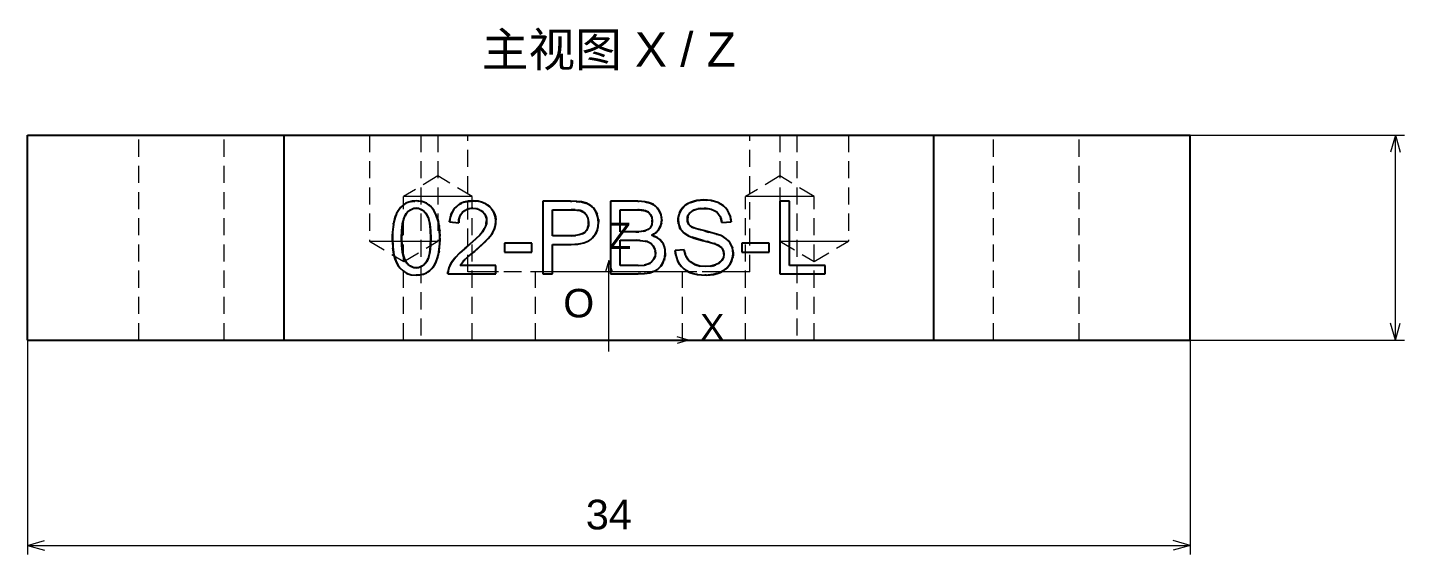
# Paper-space layout '01_三视图' of a CAD drawing. Header units: millimetres. Extents: x 8 to 452, y 8 to 289.
# Drawn here: x 110 to 230.8, y 162.2 to 208.4 of the extents above; entities that cross this region are included whole.
import ezdxf
from ezdxf.enums import TextEntityAlignment as Align

# ---------------------------------------------------------------- set-up
doc = ezdxf.new("R2010")
doc.units = ezdxf.units.MM
doc.linetypes.add('WP_HIDDEN', pattern=[2.3, 1.5, -0.8])
for name, color, linetype, lineweight in [('ANNOTATIONS', 7, 'CONTINUOUS', 18), ('HIDDEN', 7, 'WP_HIDDEN', 13), ('VISIBLE', 7, 'CONTINUOUS', 25)]:
    doc.layers.add(name, color=color, linetype=linetype, lineweight=lineweight)
doc.styles.add('CJK', font='Arial Unicode.ttf')

psp = doc.layouts.new('01_三视图')

# ---------------------------------------------------------------- linework, layer by layer
at = {"layer": 'ANNOTATIONS'}
for p, q in [((212, 199), (230.8, 199)), ((230, 199), (229.58, 197.5)), ((230, 181), (230, 199)), ((230, 199), (230.42, 197.5)), ((161, 188), (160.72, 187)), ((161, 181), (161, 188)), ((161, 188), (161.28, 187)), ((230, 181), (229.58, 182.5)), ((230, 181), (230.42, 182.5)), ((161, 180), (161, 182)), ((168, 181), (167, 181.28)), ((110, 181), (110, 162.2)), ((160, 181), (162, 181)), ((161, 181), (168, 181)), ((168, 181), (167, 180.72)), ((212, 181), (212, 162.2)), ((212, 181), (230.8, 181)), ((110, 163), (111.5, 163.42)), ((212, 163), (210.5, 163.42)), ((110, 163), (212, 163)), ((110, 163), (111.5, 162.58)), ((212, 163), (210.5, 162.58))]:
    psp.add_line(p, q, dxfattribs=at)
at = {"layer": 'HIDDEN'}
for points in [[(127.25, 199), (127.16, 199), (126.88, 199), (126.43, 199), (125.84, 199), (125.13, 199), (124.33, 199), (123.5, 199), (122.67, 199), (121.87, 199), (121.16, 199), (120.57, 199), (120.12, 199), (119.84, 199), (119.75, 199)], [(119.75, 181), (119.75, 199)], [(127.25, 181), (127.25, 199)], [(132.5, 199), (144.5, 199)], [(139.99, 199), (140.06, 199), (140.28, 199), (140.64, 199), (141.12, 199), (141.69, 199), (142.33, 199), (143, 199), (143.67, 199), (144.31, 199), (144.88, 199), (145.36, 199), (145.72, 199), (145.94, 199), (146.01, 199)], [(139.99, 199), (139.99, 189.7)], [(144.5, 199), (177.5, 199)], [(144.5, 199), (144.5, 181)], [(146.01, 199), (146.01, 189.7)], [(173.38, 199), (173.06, 199), (172.15, 199), (170.68, 199), (168.72, 199), (166.37, 199), (163.75, 199), (161, 199), (158.25, 199), (155.63, 199), (153.28, 199), (151.32, 199), (149.85, 199), (148.94, 199), (148.62, 199)], [(148.62, 187), (148.62, 199)], [(173.38, 187), (173.38, 199)], [(175.99, 199), (176.06, 199), (176.28, 199), (176.64, 199), (177.12, 199), (177.69, 199), (178.33, 199), (179, 199), (179.67, 199), (180.31, 199), (180.88, 199), (181.36, 199), (181.72, 199), (181.94, 199), (182.01, 199)], [(175.99, 199), (175.99, 189.7)], [(177.5, 199), (189.5, 199)], [(177.5, 199), (177.5, 181)], [(182.01, 199), (182.01, 189.7)], [(202.25, 199), (202.16, 199), (201.88, 199), (201.43, 199), (200.84, 199), (200.13, 199), (199.33, 199), (198.5, 199), (197.67, 199), (196.87, 199), (196.16, 199), (195.57, 199), (195.12, 199), (194.84, 199), (194.75, 199)], [(194.75, 181), (194.75, 199)], [(202.25, 181), (202.25, 199)], [(146, 195.41), (142.99, 193.6)], [(149.01, 193.6), (146, 195.41)], [(176, 195.41), (172.99, 193.6)], [(179.01, 193.6), (176, 195.41)], [(149.01, 193.6), (148.94, 193.6), (148.72, 193.6), (148.36, 193.6), (147.88, 193.6), (147.31, 193.6), (146.67, 193.6), (146, 193.6), (145.33, 193.6), (144.69, 193.6), (144.12, 193.6), (143.64, 193.6), (143.28, 193.6), (143.06, 193.6), (142.99, 193.6)], [(142.99, 181), (142.99, 193.6)], [(149.01, 181), (149.01, 193.6)], [(169.56, 193.29), (169.96, 193.25)], [(179.01, 193.6), (178.94, 193.6), (178.72, 193.6), (178.36, 193.6), (177.88, 193.6), (177.31, 193.6), (176.67, 193.6), (176, 193.6), (175.33, 193.6), (174.69, 193.6), (174.12, 193.6), (173.64, 193.6), (173.28, 193.6), (173.06, 193.6), (172.99, 193.6)], [(172.99, 181), (172.99, 193.6)], [(179.01, 181), (179.01, 193.6)], [(142.29, 191.9), (142.52, 192.36)], [(142.53, 192.38), (142.72, 192.63), (142.94, 192.84)], [(142.94, 192.84), (143.28, 193.05), (143.67, 193.18)], [(143.85, 192.54), (143.55, 192.43), (143.3, 192.21)], [(143.83, 193.2), (143.89, 193.21)], [(143.98, 193.21), (144.1, 193.22)], [(144.1, 193.22), (144.24, 193.21)], [(144.26, 193.21), (144.34, 193.2)], [(144.93, 192.15), (144.65, 192.4), (144.49, 192.49), (144.33, 192.54)], [(144.34, 193.2), (144.69, 193.14), (145, 193.01)], [(145, 193.01), (145.2, 192.89)], [(145.24, 192.85), (145.46, 192.65)], [(145.64, 192.41), (145.88, 191.94)], [(147.25, 192.22), (147.43, 192.52)], [(148.17, 192.23), (148.01, 192.02), (147.9, 191.78)], [(148.06, 193.01), (148.45, 193.15)], [(148.72, 192.53), (148.53, 192.47), (148.36, 192.38)], [(148.85, 193.21), (148.95, 193.21)], [(149.41, 192.53), (149.08, 192.57)], [(149.26, 193.21), (149.56, 193.18), (149.83, 193.12), (150.09, 193.02), (150.32, 192.89)], [(149.8, 192.36), (149.49, 192.51)], [(150.1, 192.07), (149.95, 192.25)], [(150.55, 192.71), (150.71, 192.53)], [(157.76, 193.19), (158.12, 193.18)], [(158.32, 192.41), (158.04, 192.43)], [(158.44, 193.15), (158.6, 193.13)], [(158.84, 192.2), (158.71, 192.29)], [(158.99, 193.03), (159.39, 192.83)], [(159.52, 192.73), (159.69, 192.55)], [(159.7, 192.53), (159.81, 192.37)], [(159.81, 192.37), (159.9, 192.22)], [(163.55, 192.43), (163.25, 192.44)], [(163.66, 192.43), (163.61, 192.43)], [(163.67, 193.19), (164.17, 193.15)], [(163.89, 192.41), (163.89, 192.41)], [(163.95, 192.4), (163.92, 192.41)], [(163.98, 192.4), (163.95, 192.4)], [(164.06, 192.39), (164.03, 192.39)], [(164.08, 192.38), (164.06, 192.39)], [(164.66, 192.02), (164.48, 192.22)], [(164.53, 193.06), (164.57, 193.05)], [(164.96, 192.86), (165.1, 192.75)], [(165.13, 192.72), (165.21, 192.64)], [(165.54, 192.11), (165.62, 191.8)], [(167.08, 191.73), (167.13, 191.96), (167.2, 192.18)], [(167.61, 192.75), (167.93, 192.98)], [(168, 193.02), (168.15, 193.08)], [(168.24, 192.27), (168.04, 192.07)], [(168.46, 192.41), (168.24, 192.27)], [(168.8, 192.51), (168.53, 192.44)], [(169.35, 192.56), (169.04, 192.54)], [(170.46, 192.25), (170.28, 192.37), (170.07, 192.46), (169.82, 192.52), (169.53, 192.55)], [(170.05, 193.23), (170.57, 193.07)], [(170.83, 191.7), (170.68, 192.01), (170.46, 192.25)], [(170.57, 193.07), (170.68, 193.02)], [(170.79, 192.96), (171.15, 192.7)], [(171.16, 192.7), (171.4, 192.4)], [(171.4, 192.4), (171.59, 192.03)], [(142.02, 190.3), (142.1, 191.18)], [(142.12, 191.26), (142.21, 191.66)], [(142.91, 191.23), (142.86, 190.8), (142.83, 190.32)], [(143.12, 191.92), (143.02, 191.66), (142.94, 191.36)], [(145.88, 191.94), (145.97, 191.7)], [(146.06, 191.34), (146.11, 191.06)], [(146.12, 190.97), (146.15, 190.71)], [(147.05, 191.57), (147.15, 192)], [(150.09, 190.79), (150.19, 191), (150.25, 191.2)], [(150.28, 191.46), (150.26, 191.7)], [(151.08, 191.45), (151.07, 191.18), (151.01, 190.92)], [(151.08, 191.57), (151.08, 191.45)], [(158.88, 190.46), (159.04, 190.65), (159.15, 190.88)], [(159.22, 191.42), (159.16, 191.73), (159.02, 192)], [(159.2, 191.07), (159.21, 191.16)], [(159.97, 192.05), (160.08, 191.59)], [(160.09, 191.35), (160.07, 190.99), (159.98, 190.65)], [(164.43, 190.7), (164.65, 190.9)], [(164.65, 190.9), (164.76, 191.12), (164.81, 191.39)], [(164.81, 191.52), (164.76, 191.81)], [(165.6, 191.22), (165.55, 191.05)], [(165.63, 191.4), (165.62, 191.29)], [(165.63, 191.76), (165.64, 191.56)], [(167.21, 190.89), (167.1, 191.22)], [(168.04, 192.07), (167.92, 191.83)], [(171.6, 192), (171.62, 191.94)], [(171.66, 191.81), (171.67, 191.76)], [(171.67, 191.76), (171.68, 191.73)], [(139.99, 189.7), (140.06, 189.7), (140.28, 189.7), (140.64, 189.7), (141.12, 189.7), (141.69, 189.7), (142.33, 189.7), (143, 189.7), (143.67, 189.7), (144.31, 189.7), (144.88, 189.7), (145.36, 189.7), (145.72, 189.7), (145.94, 189.7), (146.01, 189.7)], [(139.99, 189.7), (143, 187.89)], [(142.06, 189.07), (142.02, 189.7)], [(143, 187.89), (146.01, 189.7)], [(146.17, 189.67), (146.15, 189.2)], [(146.16, 190.59), (146.16, 190.56)], [(146.16, 190.56), (146.17, 190.3)], [(146.18, 190.12), (146.18, 189.96)], [(148.72, 189.35), (149.28, 189.84)], [(149.35, 189.91), (149.64, 190.19)], [(149.64, 190.19), (149.81, 190.39)], [(150.32, 189.82), (150.11, 189.6)], [(150.69, 190.26), (150.41, 189.91)], [(150.93, 190.69), (150.78, 190.41)], [(159.57, 189.97), (159.26, 189.72), (158.85, 189.54), (158.33, 189.44), (157.7, 189.4)], [(158.07, 190.17), (158.39, 190.23), (158.66, 190.32)], [(163.64, 190.51), (164.01, 190.55)], [(164.22, 189.69), (163.76, 189.75)], [(164.21, 190.6), (164.42, 190.7)], [(164.9, 190.29), (164.75, 190.2)], [(164.75, 190.2), (164.89, 190.16)], [(165.32, 190.65), (165.15, 190.47), (164.94, 190.31)], [(165.08, 190.08), (165.33, 189.93)], [(167.61, 190.39), (167.44, 190.56), (167.3, 190.75)], [(167.72, 190.31), (167.63, 190.38)], [(168.27, 190.03), (167.98, 190.15)], [(168.46, 190.85), (168.86, 190.71), (169.41, 190.58)], [(169.63, 189.65), (169.37, 189.72)], [(169.77, 190.49), (170.43, 190.31)], [(170.51, 190.29), (170.82, 190.17)], [(170.82, 190.17), (171.09, 190.03), (171.31, 189.87)], [(171.35, 189.84), (171.64, 189.52)], [(175.99, 189.7), (176.06, 189.7), (176.28, 189.7), (176.64, 189.7), (177.12, 189.7), (177.69, 189.7), (178.33, 189.7), (179, 189.7), (179.67, 189.7), (180.31, 189.7), (180.88, 189.7), (181.36, 189.7), (181.72, 189.7), (181.94, 189.7), (182.01, 189.7)], [(175.99, 189.7), (179, 187.89)], [(179, 187.89), (182.01, 189.7)], [(146.08, 188.65), (145.98, 188.26)], [(146.15, 189.2), (146.1, 188.79)], [(147.57, 188.3), (147.9, 188.64)], [(147.93, 188.66), (148.39, 189.08)], [(149.09, 188.7), (148.77, 188.43)], [(149.29, 188.87), (149.2, 188.79)], [(150.06, 189.55), (149.75, 189.27)], [(164.66, 189.52), (164.39, 189.65)], [(164.89, 189.28), (164.76, 189.43)], [(165.07, 188.78), (165.03, 188.99)], [(165.03, 188.31), (165.08, 188.6)], [(165.64, 189.63), (165.78, 189.41), (165.87, 189.18), (165.93, 188.93), (165.95, 188.66)], [(167.62, 188.93), (167.66, 188.7)], [(167.69, 188.58), (167.73, 188.46)], [(170.26, 189.47), (169.79, 189.61)], [(170.51, 189.37), (170.34, 189.44)], [(170.7, 189.26), (170.65, 189.3)], [(170.84, 189.15), (170.83, 189.17)], [(171.02, 188.9), (170.92, 189.07)], [(171.05, 188.25), (171.09, 188.54)], [(171.09, 188.66), (171.07, 188.74)], [(171.64, 189.52), (171.82, 189.17)], [(171.85, 189.07), (171.89, 188.87)], [(142.65, 187.36), (142.57, 187.46)], [(144.1, 186.7), (143.66, 186.74), (143.27, 186.87), (142.94, 187.07), (142.65, 187.36)], [(143.26, 187.77), (143.54, 187.51), (143.7, 187.43), (143.86, 187.37)], [(144.33, 187.37), (144.5, 187.43), (144.65, 187.51), (144.93, 187.77)], [(145.55, 187.37), (145.26, 187.08)], [(145.95, 188.14), (145.85, 187.89)], [(146.88, 187.01), (146.97, 187.35)], [(146.97, 187.35), (147.07, 187.58)], [(147.16, 187.75), (147.21, 187.83)], [(148.02, 187.65), (147.96, 187.56)], [(148.21, 187.9), (148.06, 187.71)], [(148.72, 188.38), (148.36, 188.05)], [(164.26, 187.62), (164.48, 187.69)], [(164.77, 187.87), (164.9, 188.04)], [(165.48, 187.4), (165.29, 187.23)], [(165.59, 187.53), (165.51, 187.44)], [(165.85, 188.03), (165.76, 187.83)], [(165.93, 188.38), (165.87, 188.08)], [(167.04, 187.95), (166.94, 188.19), (166.87, 188.45)], [(167.06, 187.92), (167.05, 187.93)], [(167.39, 187.44), (167.33, 187.5)], [(167.77, 187.12), (167.59, 187.25)], [(167.73, 188.45), (167.74, 188.43)], [(167.74, 188.42), (167.76, 188.37)], [(168.05, 187.95), (168.1, 187.91)], [(168.12, 187.89), (168.14, 187.87)], [(168.14, 187.87), (168.16, 187.86)], [(168.2, 187.83), (168.53, 187.65)], [(169.02, 187.5), (169.51, 187.46)], [(169.51, 187.46), (169.94, 187.49)], [(169.99, 187.5), (170.03, 187.51)], [(170.1, 187.52), (170.12, 187.53)], [(170.36, 187.6), (170.65, 187.75)], [(170.68, 187.77), (170.69, 187.78)], [(170.98, 188.1), (171.01, 188.17)], [(171.87, 188.26), (171.79, 187.98)], [(171.9, 188.41), (171.88, 188.3)], [(144.45, 186.73), (144.35, 186.71)], [(145.06, 186.94), (144.77, 186.81), (144.45, 186.73)], [(173.38, 187), (173.06, 187), (172.15, 187), (170.68, 187), (168.72, 187), (166.37, 187), (163.75, 187), (161, 187), (158.25, 187), (155.63, 187), (153.28, 187), (151.32, 187), (149.85, 187), (148.94, 187), (148.62, 187)], [(167.45, 187), (167.29, 187), (166.81, 187), (166.04, 187), (165.02, 187), (163.8, 187), (162.44, 187), (161, 187), (159.56, 187), (158.2, 187), (156.98, 187), (155.96, 187), (155.19, 187), (154.71, 187), (154.55, 187)], [(154.55, 181), (154.55, 187)], [(164.14, 186.84), (163.81, 186.81)], [(164.6, 186.92), (164.2, 186.84)], [(165.29, 187.23), (164.92, 187.02)], [(167.45, 181), (167.45, 187)], [(168.7, 186.77), (168.38, 186.85), (168.1, 186.95)], [(169.41, 186.7), (168.77, 186.76)], [(169.72, 186.7), (169.55, 186.7)], [(170.17, 186.76), (170.17, 186.76)], [(170.78, 186.95), (170.49, 186.84)], [(171.21, 187.21), (170.97, 187.05)], [(127.25, 181), (127.16, 181), (126.88, 181), (126.43, 181), (125.84, 181), (125.13, 181), (124.33, 181), (123.5, 181), (122.67, 181), (121.87, 181), (121.16, 181), (120.57, 181), (120.12, 181), (119.84, 181), (119.75, 181)], [(132.5, 181), (144.5, 181)], [(149.01, 181), (148.94, 181), (148.72, 181), (148.36, 181), (147.88, 181), (147.31, 181), (146.67, 181), (146, 181), (145.33, 181), (144.69, 181), (144.12, 181), (143.64, 181), (143.28, 181), (143.06, 181), (142.99, 181)], [(144.5, 181), (177.5, 181)], [(167.45, 181), (167.29, 181), (166.81, 181), (166.04, 181), (165.02, 181), (163.8, 181), (162.44, 181), (161, 181), (159.56, 181), (158.2, 181), (156.98, 181), (155.96, 181), (155.19, 181), (154.71, 181), (154.55, 181)], [(179.01, 181), (178.94, 181), (178.72, 181), (178.36, 181), (177.88, 181), (177.31, 181), (176.67, 181), (176, 181), (175.33, 181), (174.69, 181), (174.12, 181), (173.64, 181), (173.28, 181), (173.06, 181), (172.99, 181)], [(177.5, 181), (189.5, 181)], [(202.25, 181), (202.16, 181), (201.88, 181), (201.43, 181), (200.84, 181), (200.13, 181), (199.33, 181), (198.5, 181), (197.67, 181), (196.87, 181), (196.16, 181), (195.57, 181), (195.12, 181), (194.84, 181), (194.75, 181)]]:
    psp.add_lwpolyline(points, dxfattribs=at)
at = {"layer": 'VISIBLE'}
for points in [[(110, 199), (132.5, 199)], [(110, 181), (110, 199)], [(132.5, 199), (189.5, 199)], [(132.5, 181), (132.5, 199)], [(189.5, 199), (212, 199)], [(189.5, 181), (189.5, 199)], [(212, 181), (212, 199)], [(169.32, 193.3), (168.71, 193.25), (168.42, 193.18), (168.15, 193.08)], [(168.15, 193.08), (168.42, 193.18), (168.7, 193.25), (169.32, 193.3)], [(170.57, 193.07), (170.28, 193.17), (169.98, 193.24), (169.32, 193.3)], [(169.32, 193.3), (169.56, 193.29)], [(142.94, 192.84), (142.72, 192.63), (142.54, 192.39), (142.38, 192.1), (142.25, 191.78)], [(142.52, 192.36), (142.53, 192.38)], [(142.82, 189.96), (142.84, 190.61), (142.91, 191.2), (143.03, 191.71), (143.12, 191.93), (143.23, 192.11)], [(144.1, 193.22), (143.77, 193.19), (143.46, 193.12), (143.19, 193.01), (142.94, 192.84)], [(143.23, 192.11), (143.12, 191.92)], [(143.23, 192.11), (143.4, 192.31), (143.6, 192.45), (143.83, 192.54), (144.09, 192.57)], [(143.3, 192.21), (143.23, 192.11)], [(143.67, 193.18), (143.83, 193.2)], [(144.09, 192.57), (143.85, 192.54)], [(143.89, 193.21), (143.98, 193.21)], [(144.33, 192.54), (144.09, 192.57)], [(144.09, 192.57), (144.35, 192.54), (144.59, 192.44), (144.81, 192.28), (145.01, 192.05)], [(145, 193.01), (144.58, 193.17), (144.1, 193.22)], [(144.24, 193.21), (144.26, 193.21)], [(144.34, 193.2), (144.34, 193.2)], [(145.01, 192.05), (144.93, 192.15)], [(145.64, 192.41), (145.35, 192.76), (145, 193.01)], [(145.2, 192.89), (145.24, 192.85)], [(145.46, 192.65), (145.64, 192.41)], [(146.03, 191.46), (145.86, 191.98), (145.64, 192.41)], [(147.65, 192.74), (147.4, 192.48), (147.22, 192.16), (147.09, 191.79), (147.02, 191.37)], [(147.15, 192), (147.25, 192.22)], [(147.43, 192.52), (147.65, 192.74)], [(149.1, 193.22), (148.67, 193.19), (148.29, 193.1), (147.94, 192.95), (147.65, 192.74)], [(147.65, 192.74), (147.84, 192.89), (148.06, 193.01)], [(147.83, 191.29), (147.85, 191.57), (147.92, 191.82), (148.02, 192.04), (148.17, 192.23)], [(148.17, 192.23), (148.36, 192.38), (148.57, 192.48), (148.81, 192.55), (149.08, 192.57)], [(148.36, 192.38), (148.17, 192.23)], [(148.45, 193.15), (148.85, 193.21)], [(149.08, 192.57), (148.72, 192.53)], [(148.95, 193.21), (149.1, 193.22)], [(149.08, 192.57), (149.33, 192.55), (149.56, 192.49), (149.77, 192.39), (149.95, 192.25)], [(150.55, 192.71), (150.25, 192.93), (149.91, 193.09), (149.52, 193.19), (149.1, 193.22)], [(149.1, 193.22), (149.26, 193.21)], [(149.49, 192.51), (149.41, 192.53)], [(149.95, 192.25), (149.8, 192.36)], [(149.95, 192.25), (150.09, 192.08), (150.2, 191.89), (150.26, 191.69), (150.28, 191.46)], [(150.32, 192.89), (150.55, 192.71)], [(151.08, 191.45), (151.05, 191.8), (150.95, 192.14), (150.78, 192.44), (150.55, 192.71)], [(150.71, 192.53), (150.86, 192.32), (150.97, 192.08), (151.05, 191.83), (151.08, 191.57)], [(155.22, 193.19), (155.22, 186.81)], [(157.63, 193.19), (155.22, 193.19)], [(156.07, 190.16), (156.07, 192.44)], [(156.07, 192.44), (157.7, 192.44)], [(158.6, 193.13), (158.18, 193.18), (157.63, 193.19)], [(157.63, 193.19), (157.76, 193.19)], [(158.04, 192.43), (157.7, 192.44)], [(157.7, 192.44), (158.18, 192.42), (158.49, 192.38)], [(158.12, 193.18), (158.44, 193.15)], [(158.49, 192.38), (158.32, 192.41)], [(158.71, 192.29), (158.49, 192.38)], [(158.49, 192.38), (158.78, 192.24), (159.02, 192)], [(159.39, 192.83), (159.03, 193.02), (158.6, 193.13)], [(158.6, 193.13), (158.99, 193.03)], [(159.02, 192), (158.84, 192.2)], [(159.9, 192.22), (159.67, 192.57), (159.39, 192.83)], [(159.39, 192.83), (159.52, 192.73)], [(159.69, 192.55), (159.7, 192.53)], [(159.81, 192.37), (159.81, 192.37)], [(160.09, 191.35), (160.04, 191.8), (159.9, 192.22)], [(159.9, 192.22), (159.97, 192.05)], [(161.13, 193.19), (161.13, 186.81)], [(163.53, 193.19), (161.13, 193.19)], [(161.98, 190.51), (161.98, 192.44)], [(161.98, 192.44), (163.25, 192.44)], [(163.25, 192.44), (163.83, 192.42), (164.22, 192.35)], [(164.7, 193), (164.46, 193.08), (164.18, 193.14), (163.53, 193.19)], [(163.53, 193.19), (163.67, 193.19)], [(163.61, 192.43), (163.55, 192.43)], [(163.89, 192.41), (163.66, 192.43)], [(163.92, 192.41), (163.89, 192.41)], [(163.95, 192.4), (163.95, 192.4)], [(164.03, 192.39), (163.98, 192.4)], [(164.06, 192.39), (164.06, 192.39)], [(164.22, 192.35), (164.08, 192.38)], [(164.17, 193.15), (164.53, 193.06)], [(164.48, 192.22), (164.22, 192.35)], [(164.22, 192.35), (164.47, 192.22), (164.66, 192.02)], [(164.57, 193.05), (164.7, 193)], [(165.39, 192.4), (165.26, 192.59), (165.09, 192.75), (164.91, 192.89), (164.7, 193)], [(164.7, 193), (164.96, 192.86)], [(165.1, 192.75), (165.13, 192.72)], [(165.21, 192.64), (165.39, 192.4)], [(165.64, 191.56), (165.63, 191.78), (165.58, 191.99), (165.5, 192.2), (165.39, 192.4)], [(165.39, 192.4), (165.54, 192.11)], [(167.35, 192.44), (167.23, 192.23), (167.14, 192.01), (167.09, 191.78), (167.07, 191.54)], [(167.2, 192.18), (167.35, 192.44)], [(168.15, 193.08), (167.9, 192.96), (167.68, 192.82), (167.5, 192.64), (167.35, 192.44)], [(167.35, 192.44), (167.61, 192.75)], [(167.89, 191.6), (167.91, 191.79), (167.97, 191.97), (168.08, 192.13), (168.24, 192.27)], [(167.93, 192.98), (168, 193.02)], [(168.24, 192.27), (168.44, 192.4), (168.7, 192.49), (169.01, 192.54), (169.35, 192.56)], [(168.53, 192.44), (168.46, 192.41)], [(169.04, 192.54), (168.8, 192.51)], [(169.35, 192.56), (169.69, 192.54), (169.99, 192.48), (170.25, 192.38), (170.46, 192.25)], [(169.53, 192.55), (169.35, 192.56)], [(169.96, 193.25), (170.05, 193.23)], [(170.46, 192.25), (170.63, 192.07), (170.76, 191.86), (170.86, 191.61), (170.91, 191.33)], [(171.4, 192.4), (171.24, 192.61), (171.05, 192.79), (170.82, 192.94), (170.57, 193.07)], [(170.68, 193.02), (170.79, 192.96)], [(171.15, 192.7), (171.16, 192.7)], [(171.72, 191.39), (171.69, 191.67), (171.63, 191.92), (171.53, 192.17), (171.4, 192.4)], [(176, 193.19), (176, 186.81)], [(176.84, 193.19), (176, 193.19)], [(176.84, 187.56), (176.84, 193.19)], [(142.25, 191.78), (142.14, 191.39), (142.07, 190.95), (142.03, 190.47), (142.02, 189.96)], [(142.1, 191.18), (142.12, 191.26)], [(142.21, 191.66), (142.25, 191.78)], [(142.25, 191.78), (142.29, 191.9)], [(142.94, 191.36), (142.91, 191.23)], [(145.37, 189.96), (145.35, 190.68), (145.28, 191.27), (145.17, 191.73), (145.01, 192.05)], [(145.01, 192.05), (145.1, 191.88), (145.18, 191.68), (145.29, 191.19), (145.35, 190.6), (145.37, 189.96)], [(145.88, 191.94), (145.88, 191.94)], [(145.97, 191.7), (146.03, 191.46)], [(146.18, 189.96), (146.14, 190.79), (146.03, 191.46)], [(146.03, 191.46), (146.06, 191.34)], [(146.11, 191.06), (146.12, 190.97)], [(147.02, 191.37), (147.05, 191.57)], [(147.02, 191.37), (147.83, 191.29)], [(147.9, 191.78), (147.85, 191.55), (147.83, 191.29)], [(150.28, 191.46), (150.26, 191.23), (150.19, 191), (150.07, 190.76), (149.91, 190.52)], [(150.26, 191.7), (150.2, 191.89), (150.1, 192.07)], [(150.25, 191.2), (150.28, 191.46)], [(150.93, 190.69), (151.05, 191.07), (151.08, 191.45)], [(151.01, 190.92), (150.93, 190.69)], [(159.22, 191.32), (159.2, 191.06), (159.14, 190.83), (159.03, 190.63), (158.88, 190.46)], [(159.02, 192), (159.17, 191.69), (159.22, 191.32)], [(159.15, 190.88), (159.2, 191.07)], [(159.21, 191.16), (159.22, 191.32)], [(159.22, 191.32), (159.22, 191.42)], [(159.57, 189.97), (159.8, 190.27), (159.96, 190.6), (160.06, 190.96), (160.09, 191.35)], [(160.08, 191.59), (160.09, 191.35)], [(164.65, 190.9), (164.44, 190.71), (164.16, 190.58)], [(164.81, 191.46), (164.77, 191.15), (164.65, 190.9)], [(164.76, 191.81), (164.66, 192.02)], [(164.66, 192.02), (164.77, 191.76), (164.81, 191.46)], [(164.81, 191.46), (164.81, 191.52)], [(164.81, 191.39), (164.81, 191.46)], [(165.42, 190.79), (165.59, 191.16), (165.64, 191.56)], [(165.55, 191.05), (165.42, 190.79)], [(165.62, 191.29), (165.6, 191.22)], [(165.62, 191.8), (165.63, 191.76)], [(165.64, 191.56), (165.63, 191.4)], [(167.07, 191.54), (167.08, 191.73)], [(167.07, 191.54), (167.13, 191.12), (167.3, 190.75)], [(167.1, 191.22), (167.07, 191.54)], [(167.3, 190.75), (167.21, 190.89)], [(167.92, 191.83), (167.89, 191.6)], [(168.13, 191.03), (168.02, 191.15), (167.95, 191.28), (167.9, 191.43), (167.89, 191.6)], [(167.89, 191.6), (167.9, 191.43), (167.95, 191.28), (168.02, 191.15), (168.13, 191.03)], [(168.04, 192.07), (168.04, 192.07)], [(169.41, 190.58), (168.6, 190.8), (168.32, 190.91), (168.13, 191.03)], [(168.13, 191.03), (168.26, 190.94), (168.46, 190.85)], [(170.91, 191.33), (170.83, 191.7)], [(170.91, 191.33), (171.72, 191.39)], [(171.59, 192.03), (171.6, 192)], [(171.62, 191.94), (171.66, 191.81)], [(171.67, 191.76), (171.67, 191.76)], [(171.68, 191.73), (171.72, 191.39)], [(142.02, 189.96), (142.02, 190.3)], [(142.02, 189.96), (142.05, 189.2), (142.15, 188.5), (142.24, 188.17), (142.35, 187.87), (142.48, 187.6), (142.65, 187.36)], [(142.02, 189.7), (142.02, 189.96)], [(142.83, 190.32), (142.82, 189.96)], [(142.82, 189.96), (142.84, 189.24), (142.91, 188.65), (143.03, 188.19), (143.19, 187.86)], [(143.19, 187.86), (143.09, 188.03), (143.01, 188.23), (142.9, 188.73), (142.84, 189.31), (142.82, 189.96)], [(145.01, 187.87), (145.17, 188.19), (145.28, 188.65), (145.35, 189.24), (145.37, 189.96)], [(145.37, 189.96), (145.35, 189.31), (145.29, 188.73), (145.18, 188.24), (145.1, 188.03), (145.01, 187.87)], [(145.95, 188.14), (146.05, 188.53), (146.12, 188.97), (146.17, 189.44), (146.18, 189.96)], [(146.15, 190.71), (146.16, 190.59)], [(146.16, 190.56), (146.16, 190.56)], [(146.17, 190.3), (146.18, 190.12)], [(146.18, 189.96), (146.17, 189.67)], [(149.91, 190.52), (149.67, 190.22), (149.34, 189.9), (148.51, 189.17)], [(149.2, 188.79), (149.9, 189.41), (150.41, 189.91)], [(149.28, 189.84), (149.35, 189.91)], [(149.64, 190.19), (149.64, 190.19)], [(149.81, 190.39), (149.91, 190.52)], [(149.91, 190.52), (150.09, 190.79)], [(150.41, 189.91), (150.32, 189.82)], [(150.41, 189.91), (150.72, 190.31), (150.93, 190.69)], [(150.78, 190.41), (150.69, 190.26)], [(157.72, 190.16), (156.07, 190.16)], [(157.7, 189.4), (158.28, 189.43), (158.8, 189.53), (159.24, 189.71), (159.42, 189.83), (159.57, 189.97)], [(158.88, 190.46), (158.67, 190.32), (158.4, 190.23), (158.08, 190.17), (157.72, 190.16)], [(157.72, 190.16), (158.07, 190.17)], [(158.66, 190.32), (158.88, 190.46)], [(159.98, 190.65), (159.82, 190.29), (159.57, 189.97)], [(163.36, 190.51), (161.98, 190.51)], [(161.98, 187.56), (161.98, 189.76)], [(161.98, 189.76), (163.45, 189.76)], [(164.16, 190.58), (163.83, 190.53), (163.36, 190.51)], [(163.36, 190.51), (163.64, 190.51)], [(163.76, 189.75), (163.45, 189.76)], [(163.45, 189.76), (163.99, 189.73), (164.39, 189.65)], [(164.01, 190.55), (164.16, 190.58)], [(164.16, 190.58), (164.21, 190.6)], [(164.39, 189.65), (164.22, 189.69)], [(164.42, 190.7), (164.43, 190.7)], [(164.75, 190.2), (165.14, 190.46), (165.3, 190.62), (165.42, 190.79)], [(165.64, 189.63), (165.47, 189.82), (165.26, 189.98), (165.02, 190.11), (164.75, 190.2)], [(164.89, 190.16), (165.08, 190.08)], [(164.94, 190.31), (164.9, 190.29)], [(165.42, 190.79), (165.32, 190.65)], [(165.33, 189.93), (165.5, 189.79), (165.64, 189.63)], [(167.3, 190.75), (167.42, 190.58), (167.58, 190.42), (167.98, 190.15)], [(167.63, 190.38), (167.61, 190.39)], [(167.98, 190.15), (167.72, 190.31)], [(167.98, 190.15), (168.48, 189.95), (169.21, 189.75)], [(169.21, 189.75), (168.27, 190.03)], [(169.21, 189.75), (169.91, 189.58), (170.34, 189.44)], [(169.37, 189.72), (169.21, 189.75)], [(170.82, 190.17), (170.25, 190.37), (169.41, 190.58)], [(169.41, 190.58), (169.77, 190.49)], [(170.43, 190.31), (170.51, 190.29)], [(171.64, 189.52), (171.49, 189.71), (171.3, 189.88), (171.08, 190.03), (170.82, 190.17)], [(171.31, 189.87), (171.35, 189.84)], [(142.57, 187.46), (142.39, 187.78), (142.25, 188.15), (142.14, 188.58), (142.06, 189.07)], [(146.1, 188.79), (146.08, 188.65)], [(146.15, 189.2), (146.15, 189.2)], [(148.51, 189.17), (147.93, 188.66), (147.48, 188.2)], [(147.9, 188.64), (147.93, 188.66)], [(148.29, 187.99), (148.64, 188.31), (149.2, 188.79)], [(148.39, 189.08), (148.51, 189.17)], [(148.51, 189.17), (148.72, 189.35)], [(149.2, 188.79), (149.09, 188.7)], [(149.75, 189.27), (149.29, 188.87)], [(150.11, 189.6), (150.06, 189.55)], [(151.85, 189.51), (151.85, 188.72)], [(154.25, 189.51), (151.85, 189.51)], [(151.85, 188.72), (154.25, 188.72)], [(154.25, 188.72), (154.25, 189.51)], [(156.07, 186.81), (156.07, 189.4)], [(156.07, 189.4), (157.7, 189.4)], [(164.39, 189.65), (164.68, 189.5), (164.89, 189.28)], [(164.76, 189.43), (164.66, 189.52)], [(165.03, 188.99), (164.89, 189.28)], [(164.89, 189.28), (165.03, 188.99), (165.08, 188.66)], [(165.08, 188.66), (165.05, 188.37), (164.95, 188.12)], [(165.08, 188.66), (165.07, 188.78)], [(165.08, 188.6), (165.08, 188.66)], [(165.95, 188.66), (165.93, 188.93), (165.87, 189.18), (165.78, 189.41), (165.64, 189.63)], [(165.76, 187.83), (165.9, 188.23), (165.95, 188.66)], [(165.95, 188.66), (165.93, 188.38)], [(167.62, 188.93), (166.83, 188.86)], [(166.83, 188.86), (166.86, 188.55), (166.92, 188.25), (167.03, 187.97), (167.18, 187.71)], [(166.87, 188.45), (166.83, 188.86)], [(167.89, 188.14), (167.72, 188.5), (167.62, 188.93)], [(167.66, 188.7), (167.69, 188.58)], [(167.73, 188.46), (167.73, 188.45)], [(169.79, 189.61), (169.63, 189.65)], [(170.34, 189.44), (170.26, 189.47)], [(170.34, 189.44), (170.69, 189.27), (170.92, 189.07)], [(170.65, 189.3), (170.51, 189.37)], [(170.83, 189.17), (170.7, 189.26)], [(170.92, 189.07), (170.84, 189.15)], [(171.09, 188.54), (171.05, 188.26), (170.91, 188)], [(170.92, 189.07), (171.05, 188.82), (171.09, 188.54)], [(171.07, 188.74), (171.02, 188.9)], [(171.09, 188.54), (171.09, 188.66)], [(171.62, 187.65), (171.74, 187.88), (171.83, 188.12), (171.89, 188.36), (171.91, 188.61)], [(171.91, 188.61), (171.89, 188.86), (171.84, 189.09), (171.76, 189.31), (171.64, 189.52)], [(171.82, 189.17), (171.85, 189.07)], [(171.89, 188.87), (171.91, 188.61)], [(171.91, 188.61), (171.9, 188.41)], [(172.66, 189.51), (172.66, 188.72)], [(175.06, 189.51), (172.66, 189.51)], [(172.66, 188.72), (175.06, 188.72)], [(175.06, 188.72), (175.06, 189.51)], [(142.65, 187.36), (142.94, 187.07), (143.28, 186.86), (143.67, 186.74), (144.1, 186.7)], [(143.19, 187.86), (143.26, 187.77)], [(144.1, 187.34), (143.84, 187.38), (143.6, 187.48), (143.38, 187.64), (143.19, 187.86)], [(143.86, 187.37), (144.1, 187.34)], [(145.01, 187.87), (144.81, 187.64), (144.6, 187.48), (144.36, 187.38), (144.1, 187.34)], [(144.1, 187.34), (144.33, 187.37)], [(144.93, 187.77), (145.01, 187.87)], [(145.26, 187.08), (145.48, 187.29), (145.66, 187.54), (145.82, 187.82), (145.95, 188.14)], [(145.85, 187.89), (145.71, 187.61), (145.55, 187.37)], [(145.98, 188.26), (145.95, 188.14)], [(146.97, 187.35), (146.89, 187.09), (146.87, 186.81)], [(147.48, 188.2), (147.18, 187.78), (146.97, 187.35)], [(147.07, 187.58), (147.16, 187.75)], [(147.21, 187.83), (147.48, 188.2)], [(147.48, 188.2), (147.57, 188.3)], [(147.96, 187.56), (148.29, 187.99)], [(151.09, 187.56), (147.96, 187.56)], [(148.06, 187.71), (148.02, 187.65)], [(148.29, 187.99), (148.21, 187.9)], [(148.36, 188.05), (148.29, 187.99)], [(148.77, 188.43), (148.72, 188.38)], [(151.09, 186.81), (151.09, 187.56)], [(163.57, 187.56), (161.98, 187.56)], [(163.57, 187.56), (164.14, 187.59)], [(164.63, 187.77), (164.41, 187.66), (164.14, 187.59)], [(164.14, 187.59), (164.26, 187.62)], [(164.48, 187.69), (164.63, 187.77)], [(164.95, 188.12), (164.81, 187.92), (164.63, 187.77)], [(164.63, 187.77), (164.77, 187.87)], [(164.9, 188.04), (164.95, 188.12)], [(164.95, 188.12), (165.03, 188.31)], [(165.29, 187.23), (165.55, 187.49), (165.76, 187.83)], [(165.51, 187.44), (165.48, 187.4)], [(165.76, 187.83), (165.59, 187.53)], [(165.87, 188.08), (165.85, 188.03)], [(167.05, 187.93), (167.04, 187.95)], [(167.18, 187.71), (167.06, 187.92)], [(167.18, 187.71), (167.36, 187.47), (167.57, 187.27), (167.82, 187.09), (168.1, 186.95)], [(167.33, 187.5), (167.18, 187.71)], [(167.59, 187.25), (167.39, 187.44)], [(167.74, 188.43), (167.74, 188.42)], [(167.76, 188.37), (167.89, 188.14)], [(168.53, 187.65), (168.15, 187.86), (168.01, 188), (167.89, 188.14)], [(167.89, 188.14), (168.05, 187.95)], [(168.1, 187.91), (168.12, 187.89)], [(168.14, 187.87), (168.14, 187.87)], [(168.16, 187.86), (168.2, 187.83)], [(169.51, 187.46), (168.99, 187.5), (168.53, 187.65)], [(168.53, 187.65), (169.02, 187.5)], [(170.36, 187.6), (169.96, 187.49), (169.51, 187.46)], [(169.94, 187.49), (169.99, 187.5)], [(170.03, 187.51), (170.1, 187.52)], [(170.12, 187.53), (170.36, 187.6)], [(170.91, 188), (170.68, 187.77), (170.36, 187.6)], [(170.65, 187.75), (170.68, 187.77)], [(170.69, 187.78), (170.91, 188)], [(170.78, 186.95), (171.03, 187.09), (171.26, 187.25), (171.45, 187.44), (171.62, 187.65)], [(170.91, 188), (170.98, 188.1)], [(171.01, 188.17), (171.05, 188.25)], [(171.62, 187.65), (171.43, 187.41), (171.21, 187.21)], [(171.79, 187.98), (171.62, 187.65)], [(171.88, 188.3), (171.87, 188.26)], [(179.98, 187.56), (176.84, 187.56)], [(179.98, 186.81), (179.98, 187.56)], [(144.1, 186.7), (144.43, 186.72), (144.73, 186.79), (145.01, 186.91), (145.26, 187.08)], [(144.35, 186.71), (144.1, 186.7)], [(144.45, 186.73), (144.45, 186.73)], [(145.26, 187.08), (145.06, 186.94)], [(146.87, 186.81), (146.88, 187.01)], [(146.87, 186.81), (151.09, 186.81)], [(155.22, 186.81), (156.07, 186.81)], [(161.13, 186.81), (163.57, 186.81)], [(163.57, 186.81), (164.12, 186.84), (164.6, 186.92)], [(163.81, 186.81), (163.57, 186.81)], [(164.2, 186.84), (164.14, 186.84)], [(164.6, 186.92), (164.98, 187.05), (165.29, 187.23)], [(164.92, 187.02), (164.6, 186.92)], [(168.1, 186.95), (167.77, 187.12)], [(168.1, 186.95), (168.41, 186.84), (168.76, 186.76), (169.14, 186.72), (169.55, 186.7)], [(168.77, 186.76), (168.7, 186.77)], [(169.55, 186.7), (169.41, 186.7)], [(169.55, 186.7), (169.88, 186.72), (170.19, 186.76), (170.49, 186.84), (170.78, 186.95)], [(170.17, 186.76), (169.72, 186.7)], [(170.49, 186.84), (170.17, 186.76)], [(170.97, 187.05), (170.78, 186.95)], [(176, 186.81), (179.98, 186.81)], [(110, 181), (132.5, 181)], [(132.5, 181), (189.5, 181)], [(189.5, 181), (212, 181)]]:
    psp.add_lwpolyline(points, dxfattribs=at)

# ---------------------------------------------------------------- texts
at = {"layer": 'ANNOTATIONS', "style": 'CJK'}
for s, height, p in [('主视图 X / Z', 3, (161, 205)), ('34', 2.6, (161, 164.4))]:
    psp.add_text(s, height=height, dxfattribs=at).set_placement(p, align=Align.CENTER)
for s, height, p in [('Z', 2.3, (161, 189)), ('O', 2.5, (157, 183)), ('X', 2.3, (169, 181))]:
    psp.add_text(s, height=height, dxfattribs=at).set_placement(p)

doc.saveas('drawing.dxf')
